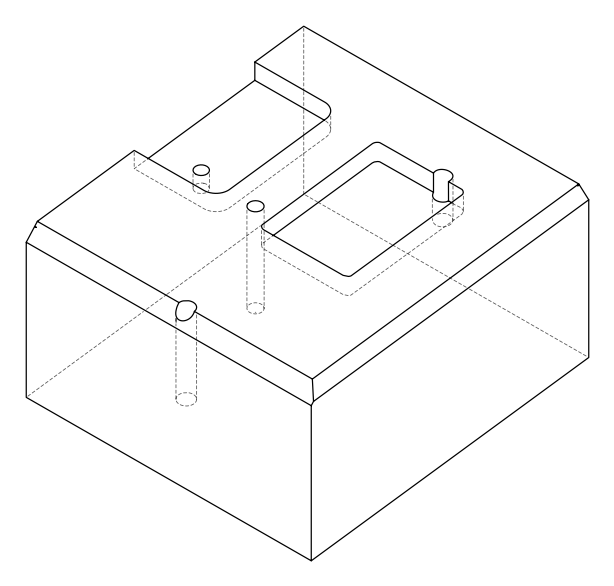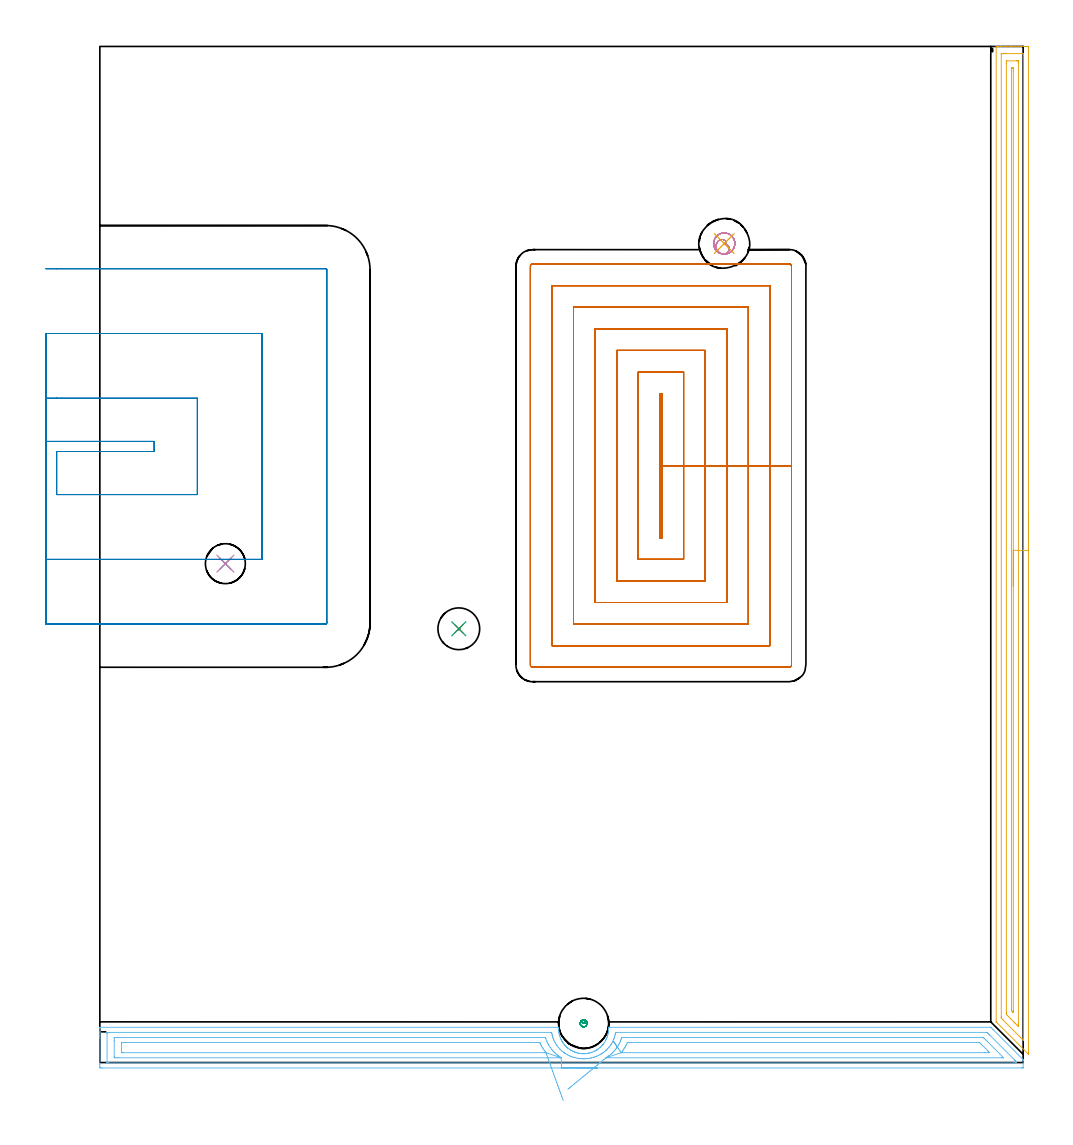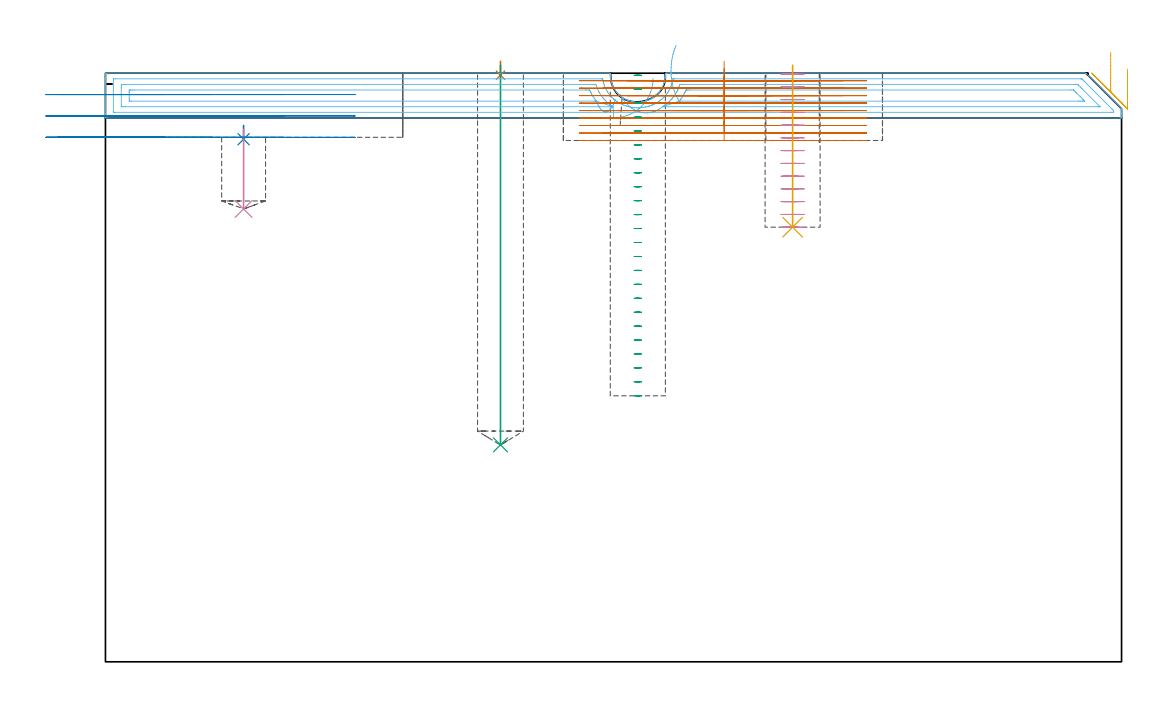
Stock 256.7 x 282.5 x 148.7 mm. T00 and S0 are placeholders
(PLAN: 11 operations, 8 tool changes, 55.7 min)
(1 SPOT_DRILL | STEP1POCKET | NXT0321_9005460120000 | 0.03 min | 1 mm3)
(2 SPOT_DRILL_1 | STEP1POCKET_3 | NXT0321_9005460120000 | 0.03 min | 1727 mm3)
(3 DRILL_BLIND_HOLE_INTO_CENTER | STEP1POCKET | UGT0301_511 | 0.39 min | 9659 mm3)
(4 DRILL_BLIND_HOLE_INTO_CENTER_1 | STEP1POCKET_3 | NXT0301_082 | 0.09 min | 1695 mm3)
(5 AREA_MILL | FG_CHAMFER_SURFACE | UGT0205_001 | 9 min | 11439 mm3)
(6 AREA_MILL_1 | FG_CHAMFER_SURFACE_1 | UGT0205_001 | 8.43 min | 16058 mm3)
(7 MILL_RECTANGULAR_POCKET | POCKET_RECTANGULAR_STRAIGHT | NXT0201_009 | Follow Part, ap 2, ae 75% | 29.76 min | 164283 mm3)
(8 MILL_SLOT | SLOT_PARTIAL_RECTANGULAR | UGT0201_106 | Follow Part, ap 6, ae 75% | 5.34 min | 146563 mm3)
(9 MILL_BLIND_HOLE_FROM_SOLID_MATERIAL | STEP1POCKET_1 | NXT0201_011 | Spiral | 0.88 min | 12118 mm3)
(10 MILL_BLIND_HOLE_FROM_SOLID_MATERIAL_1 | STEP1POCKET_2 | NXT0201_009 | Spiral | 1.64 min | 4999 mm3)
(11 BORE_BLIND_HOLE | STEP1POCKET_2 | UGT0332_073 | 0.17 min | 0 mm3)
(TOOL NXT0321_9005460120000 | NC Spot Drill, 142deg, 12mm, Carbide, Uncoated | D12 PA142 FL30 Z2)
(TOOL UGT0301_511 | Carbide Drill 11.6 mm | D11.6 PA118 FL94 Z2)
(TOOL NXT0301_082 | Carbide Drill 11.1mm [860.1-1110-033A1-MM 2214] | D11.1 PA140 FL55 Z2)
(TOOL UGT0205_001 | Chamfer Mill 20 x 3 x 45 deg. | D20 FL50 Z2)
(TOOL NXT0201_009 | ENDMILL 8mm [2P460-0800-NA 1630] | D8 FL26 Z6)
(TOOL UGT0201_106 | End Mill 24 mm | D24 FL25 Z2)
(TOOL NXT0201_011 | ENDMILL 12mm [2P460-1200-NA 1630] | D12 FL38 Z6)
(TOOL UGT0332_073 | 13.8 mm Rough Boring Bar | D13.8)
(OP 1 SPOT_DRILL)
G17 G21 G94 G90
T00 M6
G54
G17 G0 G90 X99.8 Y120.6 S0 M3
G43 Z158.7 H0
G94 G81 G98 Z148.201 F250. R151.7
G80
M5
M2
(OP 2 SPOT_DRILL_1)
G17 G21 G94 G90
T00 M6
G54
G17 G0 G90 X34.9 Y138.7 S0 M3
G43 Z158.7 H0
G94 G81 G98 Z132.022 F250. R135.5
G80
M5
M2
(OP 3 DRILL_BLIND_HOLE_INTO_CENTER)
G17 G21 G94 G90
T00 M6
G54
G17 G0 G90 X99.8 Y120.6 S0 M3
G43 Z158.7 H0
G94 G81 G98 Z54.8 F250. R150.7
G80
M5
M2
(OP 4 DRILL_BLIND_HOLE_INTO_CENTER_1)
G17 G21 G94 G90
T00 M6
G54
G17 G0 G90 X34.9 Y138.7 S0 M3
G43 Z158.7 H1
G94 G81 G98 Z114.4 F250. R134.5
G80
M5
M2
(OP 5 AREA_MILL)
G17 G21 G94 G90
T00 M6
G54
G17 G0 G90 X258.2 Y152.4 S1061 M3
G43 Z158.7 H0
Z149.7
G94 G1 Y152.362 Z148.828 F250.
Y152.248 Z147.963
Y152.059 Z147.112
Y151.797 Z146.28
Y151.463 Z145.474
Y151.06 Z144.7
Y150.592 Z143.964
Y150.06 Z143.272
Y149.471 Z142.629
Y148.828 Z142.04
Y148.136 Z141.508
Y147.4 Z141.04
Y146.626 Z140.637
Y145.82 Z140.303
Y144.988 Z140.041
Y144.137 Z139.852
Y143.272 Z139.738
Y142.4 Z139.7
Y2.857
X258.199 Y2.481 Z139.701
X258.198 Y2.446 Z139.702
X258.192 Y2.318 Z139.706
X258.129 Y2.375 Z139.769
X258.019 Y2.481 Z139.879
X249.429 Y11.071 Z148.471
X249.222 Y11.281 Z148.672
X249.204 Y11.305 Z148.689
X249.2 Y11.421 Z148.7
Y282.319
X249.203 Y282.491 Z148.688
X249.228 Y282.5 Z148.662
X249.615 Z148.284
X249.883 Z148.017
X250.599 Z147.296
X251.844 Z146.053
X253.257 Z144.638
X257.423 Z140.475
X257.687 Y282.497 Z140.211
X258.192 Y282.491 Z139.706
X258.194 Y282.385 Z139.704
X258.198 Y281.872 Z139.702
X258.2 Y281.354 Z139.7
Y142.4
X256.786 Z141.114
Y6.504
X256.784 Y6.299 Z141.116
X256.781 Y6.197 Z141.119
X256.779 Y6.185 Z141.121
X256.771 Y6.19 Z141.129
X256.738 Y6.218 Z141.162
X256.661 Y6.291 Z141.239
X256.446 Y6.504 Z141.454
X255.915 Y7.035 Z141.985
X251.083 Y11.868 Z146.817
X250.673 Y12.287 Z147.227
X250.621 Y12.341 Z147.279
X250.619 Y12.364 Z147.281
X250.616 Y12.418 Z147.284
X250.615 Y12.528 Z147.285
X250.614 Y12.748 Z147.286
X250.615 Y280.304 Z147.285
X250.616 Y280.414 Z147.284
X250.619 Y280.468 Z147.281
X250.62 Y280.487 Z147.28
X250.662 Y280.49 Z147.238
X251.075 Y280.498 Z146.825
X251.485 Y280.5 Z146.415
X251.959 Z145.941
X256.389 Y280.499 Z141.511
X256.65 Y280.494 Z141.25
X256.77 Y280.49 Z141.13
X256.779 Y280.483 Z141.121
X256.782 Y280.462 Z141.118
X256.784 Y280.411 Z141.116
X256.785 Y280.307 Z141.115
X256.786 Y280.099 Z141.114
Y142.4
X255.372 Z142.528
X255.371 Y10.974 Z142.529
X255.37 Y10.63 Z142.53
X255.366 Y10.08 Z142.534
X255.365 Y10.056 Z142.535
X255.328 Y10.08 Z142.572
X255.029 Y10.373 Z142.871
X254.425 Y10.974 Z143.475
X254.143 Y11.256 Z143.757
X253.257 Y12.142 Z144.643
X252.637 Y12.762 Z145.263
X252.371 Y13.032 Z145.529
X252.063 Y13.348 Z145.837
X252.035 Y13.392 Z145.865
X252.033 Y13.449 Z145.867
X252.03 Y13.541 Z145.87
X252.029 Y13.657 Z145.871
X252.028 Y14.002 Z145.872
X252.029 Y277.748 Z145.871
X252.031 Y278.296 Z145.869
X252.034 Y278.468 Z145.866
X252.035 Y278.483 Z145.865
X252.049 Y278.49 Z145.851
X252.102 Y278.495 Z145.798
X252.17 Y278.499 Z145.73
X254.827 Y278.5 Z143.073
X255.029 Y278.498 Z142.871
X255.231 Y278.494 Z142.669
X255.359 Y278.49 Z142.541
X255.365 Y278.41 Z142.535
X255.368 Y278.296 Z142.532
X255.371 Y277.951 Z142.529
X255.372 Y268.64 Z142.528
Y142.4
X253.957 Z143.943
Y14.551
X253.952 Y14.031 Z143.948
X253.95 Y13.946 Z143.95
X253.944 Y13.916 Z143.956
X253.901 Y13.957 Z143.999
X253.702 Y14.153 Z144.198
X253.503 Y14.355 Z144.397
X253.456 Y14.404 Z144.444
X253.45 Y14.465 Z144.45
X253.448 Y14.551 Z144.452
X253.443 Y15.07 Z144.457
Y15.257
Y276.32
X253.444 Y276.407 Z144.456
X253.447 Y276.475 Z144.453
X253.45 Y276.49 Z144.45
X253.456 Y276.493 Z144.444
X253.483 Y276.496 Z144.417
X253.7 Y276.498 Z144.2
X253.918 Y276.496 Z143.982
X253.944 Y276.493 Z143.956
X253.95 Y276.49 Z143.95
X253.953 Y276.475 Z143.947
X253.956 Y276.407 Z143.944
X253.957 Y276.321 Z143.943
Y275.801
Y142.4
Y141.528 Z143.981
Y140.664 Z144.095
Y139.812 Z144.283
Y138.98 Z144.546
Y138.174 Z144.88
Y137.4 Z145.282
Y136.664 Z145.751
Y135.972 Z146.282
Y135.329 Z146.872
Y134.74 Z147.515
Y134.209 Z148.207
Y133.74 Z148.943
Y133.337 Z149.716
Y133.003 Z150.522
Y132.741 Z151.354
Y132.552 Z152.206
Y132.438 Z153.071
Y132.4 Z153.943
G0 Z158.7
M5
M2
(OP 6 AREA_MILL_1)
G17 G21 G94 G90
T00 M6
G54
G17 G0 G90 X138.35 Y-1.5 S1061 M3
G43 Z158.7 H0
Z147.4
G94 G1 X138.312 Z146.528 F250.
X138.198 Z145.664
X138.009 Z144.812
X137.747 Z143.98
X137.413 Z143.174
X137.01 Z142.4
X136.542 Z141.664
X136.01 Z140.972
X135.421 Z140.329
X134.778 Z139.74
X134.086 Z139.209
X133.35 Z138.74
X132.576 Z138.337
X131.77 Z138.003
X130.938 Z137.741
X130.086 Z137.552
X129.222 Z137.438
X128.35 Z137.4
X0.617
X0.225 Y-1.496 Z137.402
X0.01 Y-1.492 Z137.405
X0.006 Y-1.112 Z137.786
X0. Y-0.506 Z138.391
Y6.781 Z145.675
Y7.324 Z146.221
Y7.658 Z146.554
Y8.201 Z147.097
Y8.535 Z147.429
Y9.505 Z148.404
X0.003 Y9.655 Z148.547
X0.01 Y9.798 Z148.689
X0.17 Y9.8 Z148.7
X127.457
X127.551 Y9.795 Z148.691
X127.558 Y9.676 Z148.573
Y9.668 Z148.564
X127.56 Y9.412 Z148.308
X127.562 Y9.228 Z148.125
X127.576 Y8.973 Z147.87
X127.587 Y8.782 Z147.679
X127.641 Y8.333 Z147.229
X127.657 Y8.249 Z147.144
X127.726 Y7.887 Z146.783
X127.786 Y7.658 Z146.554
X127.843 Y7.437 Z146.335
X127.99 Y6.991 Z145.891
X128.159 Y6.575 Z145.474
X128.268 Y6.342 Z145.24
X128.35 Y6.166 Z145.064
X128.388 Y6.098 Z144.996
X128.508 Y5.904 Z144.8
X128.666 Y5.644 Z144.544
X128.789 Y5.465 Z144.361
X128.966 Y5.203 Z144.102
X129.101 Y5.031 Z143.927
X129.243 Y4.861 Z143.758
X129.361 Y4.735 Z143.63
X129.504 Y4.581 Z143.477
X129.541 Y4.544 Z143.44
X129.643 Y4.442 Z143.338
X129.739 Y4.345 Z143.245
X129.775 Y4.309 Z143.208
X129.839 Y4.252 Z143.151
X129.952 Y4.151 Z143.047
X130.111 Y4.016 Z142.916
X130.135 Y3.996 Z142.896
X130.548 Y3.696 Z142.595
X130.746 Y3.565 Z142.464
X130.974 Y3.415 Z142.314
X131.028 Y3.383 Z142.282
X131.47 Y3.157 Z142.055
X131.92 Y2.956 Z141.854
X132.009 Y2.924 Z141.823
X132.365 Y2.798 Z141.694
X132.813 Y2.666 Z141.563
X133.168 Y2.585 Z141.484
X133.431 Y2.538 Z141.436
X133.526 Y2.521 Z141.419
X133.705 Y2.504 Z141.396
X133.709 Y2.503
X134.099 Y2.469 Z141.365
X134.151 Y2.465 Z141.36
X134.323 Y2.456 Z141.352
X134.439 Y2.457 Z141.349
X134.612 Y2.453 Z141.352
X134.708 Y2.456 Z141.353
X134.804 Y2.464 Z141.357
X134.922 Y2.47 Z141.368
X135.037 Y2.477 Z141.376
X135.491 Y2.524 Z141.421
X135.496 Y2.525 Z141.422
X135.858 Y2.595 Z141.494
X135.938 Y2.61 Z141.51
X135.992 Y2.623 Z141.523
X136.383 Y2.72 Z141.617
X136.585 Y2.784 Z141.682
X136.832 Y2.864 Z141.761
X137.276 Y3.038 Z141.934
X137.654 Y3.216 Z142.116
X137.729 Y3.256 Z142.156
X138.026 Y3.415 Z142.313
X138.169 Y3.502 Z142.399
X138.26 Y3.565 Z142.463
X138.459 Y3.704 Z142.604
X138.621 Y3.82 Z142.717
X139.061 Y4.16 Z143.059
X139.224 Y4.309 Z143.208
X139.6 Y4.693 Z143.593
X139.891 Y5.027 Z143.923
X139.954 Y5.098 Z143.996
X139.962 Y5.108 Z144.007
X140.035 Y5.203 Z144.102
X140.334 Y5.645 Z144.543
X140.603 Y6.097 Z144.996
X140.652 Y6.192 Z145.091
X140.728 Y6.342 Z145.238
X140.846 Y6.572 Z145.471
X141.01 Y6.992 Z145.891
X141.096 Y7.254 Z146.153
X141.157 Y7.437 Z146.335
X141.214 Y7.658 Z146.555
X141.274 Y7.886 Z146.785
X141.359 Y8.332 Z147.231
X141.383 Y8.535 Z147.432
X141.413 Y8.781 Z147.678
X141.424 Y8.973 Z147.87
X141.438 Y9.228 Z148.125
X141.439 Y9.412 Z148.308
X141.441 Y9.532 Z148.429
X141.444 Y9.677 Z148.574
X141.449 Y9.795 Z148.691
X141.749 Y9.8 Z148.7
X247.598
X247.694 Y9.796 Z148.689
X247.768 Y9.734 Z148.63
X248.342 Y9.158 Z148.057
X256.567 Y0.935 Z139.832
X256.679 Y0.819 Z139.717
X256.699 Y0.791 Z139.688
X256.7 Y0.642 Z139.541
Y0.58 Z139.479
Y-0.235 Z138.66
X256.699 Y-1.444 Z137.453
X256.697 Y-1.491 Z137.405
X256.53 Y-1.496 Z137.404
X256.332 Y-1.5 Z137.4
X128.35
Y-0.086 Z138.814
X2.403 Y-0.085 Z138.815
X2.25 Y-0.084 Z138.816
X2.05 Y-0.079 Z138.821
X2.009 Y-0.077 Z138.823
X2.005 Y-0.049 Z138.851
X2.003 Y-0.018 Z138.882
X2. Y0.161 Z139.061
Y8.053 Z146.953
X2.002 Y8.185 Z147.085
X2.005 Y8.291 Z147.191
X2.01 Y8.36 Z147.26
X2.017 Y8.379 Z147.279
X2.555 Y8.385 Z147.285
X125.3
X125.485 Y8.384 Z147.284
X125.577 Y8.381 Z147.281
X125.615 Y8.379 Z147.279
X125.67 Y8.085 Z146.985
X125.758 Y7.658 Z146.558
X125.782 Y7.548 Z146.448
X125.908 Y7.109 Z146.009
X126.016 Y6.781 Z145.681
X126.218 Y6.243 Z145.143
X126.376 Y5.904 Z144.804
X126.564 Y5.533 Z144.433
X126.877 Y5.027 Z143.927
X127.112 Y4.683 Z143.583
X127.457 Y4.218 Z143.118
X127.487 Y4.18 Z143.08
X127.497 Y4.17 Z143.07
X127.514 Y4.15 Z143.05
X127.921 Y3.725 Z142.625
X128.371 Y3.283 Z142.183
X128.383 Y3.273 Z142.173
X128.631 Y3.075 Z141.975
X128.866 Y2.9 Z141.8
X129.243 Y2.626 Z141.526
X129.331 Y2.568 Z141.468
X129.6 Y2.396 Z141.296
X130.137 Y2.101 Z141.001
X130.721 Y1.822 Z140.722
X131.03 Y1.692 Z140.592
X131.081 Y1.671 Z140.571
X131.123 Y1.656 Z140.556
X131.519 Y1.519 Z140.419
X131.923 Y1.399 Z140.299
X132.093 Y1.352 Z140.252
X132.816 Y1.196 Z140.096
X133.213 Y1.13 Z140.03
X133.709 Y1.083 Z139.983
X134.187 Y1.05 Z139.95
X134.603 Y1.045 Z139.945
X135.066 Y1.065 Z139.965
X135.496 Y1.101 Z140.001
X135.88 Y1.142 Z140.042
X136.389 Y1.238 Z140.138
X136.624 Y1.289 Z140.189
X137.282 Y1.458 Z140.358
X137.331 Y1.472 Z140.372
X137.48 Y1.519 Z140.419
X137.989 Y1.702 Z140.602
X138.067 Y1.732 Z140.632
X138.176 Y1.778 Z140.678
X138.607 Y1.973 Z140.873
X139.069 Y2.206 Z141.106
X139.194 Y2.274 Z141.174
X139.405 Y2.396 Z141.296
X139.736 Y2.618 Z141.518
X139.962 Y2.775 Z141.675
X140.249 Y2.992 Z141.892
X140.607 Y3.273 Z142.173
X140.738 Y3.388 Z142.288
X140.855 Y3.497 Z142.397
X141.178 Y3.833 Z142.733
X141.469 Y4.15 Z143.05
X141.598 Y4.298 Z143.198
X141.749 Y4.481 Z143.381
X141.975 Y4.805 Z143.705
X142.123 Y5.027 Z143.927
X142.316 Y5.347 Z144.247
X142.642 Y5.925 Z144.825
X142.895 Y6.532 Z145.432
X142.984 Y6.781 Z145.681
X143.117 Y7.191 Z146.091
X143.238 Y7.658 Z146.558
X143.291 Y7.898 Z146.798
X143.382 Y8.38 Z147.28
X143.397 Y8.381 Z147.281
X143.443 Y8.384 Z147.284
X143.535 Y8.385 Z147.285
X143.687 Y8.386 Z147.286
X246.41 Y8.385 Z147.285
X246.595 Y8.383 Z147.283
X246.64 Y8.381 Z147.281
X246.659 Y8.379 Z147.279
X246.723 Y8.319 Z147.219
X246.898 Y8.149 Z147.049
X247.151 Y7.899 Z146.799
X247.393 Y7.658 Z146.558
X254.297 Y0.753 Z139.653
X254.406 Y0.642 Z139.542
X254.511 Y0.533 Z139.433
X254.69 Y0.343 Z139.243
X254.697 Y0.25 Z139.15
X254.698 Y0.115 Z139.015
X254.695 Y0.009 Z138.909
X254.69 Y-0.06 Z138.84
X254.683 Y-0.079 Z138.821
X254.145 Y-0.086 Z138.814
X128.35
X128.232 Y1.335 Z140.235
X127.845 Y1.33 Z140.23
X127.651 Y1.329 Z140.229
X5.083
X4.381 Y1.331 Z140.231
X4.189 Y1.335 Z140.235
X4.01 Y1.34 Z140.24
X4.005 Y1.519 Z140.419
X4.001 Y1.704 Z140.604
X4. Y6.089 Z144.989
X4.005 Y6.781 Z145.681
X4.007 Y6.96 Z145.86
X4.189 Y6.964 Z145.864
X4.89 Y6.97 Z145.87
X5.083 Y6.971 Z145.871
X122.991
X123.694 Y6.967 Z145.867
X123.884 Y6.964 Z145.864
X123.986 Y6.68 Z145.58
X124.281 Y5.904 Z144.804
X124.602 Y5.199 Z144.099
X124.695 Y5.027 Z143.927
X124.777 Y4.882 Z143.782
X125.255 Y4.15 Z143.05
X125.67 Y3.593 Z142.493
X125.946 Y3.273 Z142.173
X126.243 Y2.955 Z141.855
X126.564 Y2.64 Z141.54
X126.825 Y2.396 Z141.296
X127.168 Y2.11 Z141.01
X127.457 Y1.897 Z140.797
X127.988 Y1.519 Z140.419
X128.103 Y1.44 Z140.34
X128.185 Y1.384 Z140.284
X128.232 Y1.349 Z140.249
X128.247 Y1.337 Z140.237
X128.232 Y1.335 Z140.235
X124.021 Y2.749 Z141.649
X123.983 Y2.747 Z141.647
X123.884 Y2.745 Z141.645
X123.53 Y2.743 Z141.643
X6.515
X6.139 Y2.747 Z141.647
X6.071 Y2.749 Z141.649
X6.01 Y2.754 Z141.654
X6. Y3.273 Z142.173
Y5.003 Z143.903
Y5.027 Z143.927
X6.01 Y5.453 Z144.353
X6.015 Y5.55 Z144.45
X6.149 Y5.553 Z144.453
X6.331 Y5.556 Z144.456
X6.869 Y5.557 Z144.457
X7.222
X121.204
X121.558 Y5.556 Z144.456
X122.097 Y5.552 Z144.452
X122.276 Y5.55 Z144.45
X122.329 Y5.538 Z144.438
X122.364 Y5.468 Z144.368
X122.423 Y5.348 Z144.248
X122.578 Y5.027 Z143.927
X122.714 Y4.749 Z143.649
X122.829 Y4.525 Z143.425
X122.991 Y4.24 Z143.14
X123.048 Y4.15 Z143.05
X123.144 Y3.999 Z142.899
X123.503 Y3.468 Z142.368
X123.643 Y3.273 Z142.173
X123.884 Y2.945 Z141.845
X124.013 Y2.771 Z141.671
X124.021 Y2.749 Z141.649
X124.246 Y2.127 Z141.08
X124.488 Y1.462 Z140.57
X124.743 Y0.757 Z140.124
X125.01 Y0.018 Z139.745
X125.288 Y-0.749 Z139.437
X125.574 Y-1.539 Z139.2
X125.866 Y-2.345 Z139.038
X126.162 Y-3.161 Z138.95
X126.459 Y-3.981 Z138.939
X126.755 Y-4.799 Z139.004
X127.048 Y-5.609 Z139.144
X127.336 Y-6.404 Z139.359
X127.616 Y-7.178 Z139.647
X127.887 Y-7.926 Z140.006
X128.146 Y-8.641 Z140.432
X128.392 Y-9.319 Z140.923
X128.622 Y-9.954 Z141.475
X128.834 Y-10.542 Z142.084
G0 X130.103 Y-7.439 Z143.311
G1 X130.488 Y-7.121 Z142.596
X130.921 Y-6.765 Z141.927
X131.396 Y-6.374 Z141.309
X131.912 Y-5.949 Z140.748
X132.463 Y-5.495 Z140.247
X133.046 Y-5.015 Z139.81
X133.656 Y-4.513 Z139.44
X134.289 Y-3.992 Z139.141
X134.939 Y-3.456 Z138.915
X135.602 Y-2.91 Z138.762
X136.273 Y-2.357 Z138.686
X136.946 Y-1.803 Z138.685
X137.617 Y-1.25 Z138.76
X138.28 Y-0.704 Z138.911
X138.931 Y-0.168 Z139.136
X139.564 Y0.353 Z139.433
X140.174 Y0.856 Z139.801
X140.758 Y1.337 Z140.237
X140.786 Y1.36 Z140.26
X140.808 Y1.377 Z140.277
X141.014 Y1.519 Z140.419
X141.439 Y1.823 Z140.723
X141.749 Y2.052 Z140.952
X141.942 Y2.206 Z141.106
X142.176 Y2.396 Z141.296
X142.417 Y2.617 Z141.517
X142.642 Y2.836 Z141.736
X142.857 Y3.062 Z141.962
X143.05 Y3.273 Z142.173
X143.274 Y3.529 Z142.429
X143.535 Y3.844 Z142.744
X143.664 Y4.024 Z142.924
X143.749 Y4.15 Z143.05
X144.014 Y4.557 Z143.457
X144.287 Y5.027 Z143.927
X144.428 Y5.276 Z144.176
X144.63 Y5.706 Z144.606
X144.715 Y5.904 Z144.804
X144.886 Y6.331 Z145.231
X145.043 Y6.781 Z145.681
X145.084 Y6.898 Z145.798
X145.102 Y6.945 Z145.845
X145.111 Y6.963 Z145.863
X145.134 Y6.965 Z145.865
X145.322 Y6.968 Z145.868
X146.021 Y6.971 Z145.871
X146.215
X245.171
X245.365 Y6.97 Z145.87
X245.558 Y6.966 Z145.866
X245.61 Y6.965 Z145.865
X245.644 Y6.945 Z145.845
X245.703 Y6.891 Z145.791
X245.817 Y6.781 Z145.681
X246.258 Y6.343 Z145.243
X246.697 Y5.904 Z144.804
X251.197 Y1.402 Z140.302
X251.237 Y1.36 Z140.26
X251.256 Y1.336 Z140.236
X251.255 Y1.335 Z140.235
X251.241 Y1.333 Z140.233
X251.113 Y1.33 Z140.23
X250.918 Y1.329 Z140.229
X250.724 Y1.328 Z140.228
X140.905 Y1.329 Z140.229
X140.855 Y1.33 Z140.23
X140.758 Y1.337 Z140.237
X144.962 Y2.749 Z141.649
X144.999 Y2.797 Z141.697
X145.322 Y3.202 Z142.102
X145.352 Y3.243 Z142.143
X145.372 Y3.273 Z142.173
X145.704 Y3.774 Z142.674
X145.941 Y4.15 Z143.05
X146.043 Y4.319 Z143.219
X146.215 Y4.619 Z143.519
X146.354 Y4.89 Z143.79
X146.421 Y5.027 Z143.927
X146.639 Y5.487 Z144.387
X146.664 Y5.532 Z144.432
X146.676 Y5.55 Z144.45
X146.704 Y5.552 Z144.452
X146.838 Y5.555 Z144.455
X147.108 Y5.557 Z144.457
X147.461
X243.932
X244.471 Y5.554 Z144.454
X244.548 Y5.552 Z144.452
X244.59 Y5.549 Z144.449
X244.631 Y5.511 Z144.411
X244.798 Y5.349 Z144.249
X245.124 Y5.027 Z143.927
X245.365 Y4.787 Z143.687
X246.258 Y3.893 Z142.793
X246.876 Y3.273 Z142.173
X247.151 Y2.992 Z141.892
X247.375 Y2.75 Z141.65
X247.151 Y2.747 Z141.647
X246.797 Y2.744 Z141.644
X246.258 Y2.743 Z141.643
X245.905
X145.322
X144.966 Y2.745 Z141.645
X144.964 Y2.747 Z141.647
X144.962 Y2.749 Z141.649
X144.593 Y3.282 Z142.232
X144.254 Y3.772 Z142.869
X143.947 Y4.215 Z143.556
X143.676 Y4.606 Z144.287
X143.442 Y4.944 Z145.056
X143.248 Y5.225 Z145.859
X143.094 Y5.447 Z146.688
X142.981 Y5.609 Z147.538
X142.912 Y5.71 Z148.402
X142.885 Y5.749 Z149.273
X142.902 Y5.725 Z150.145
X142.961 Y5.638 Z151.011
X143.064 Y5.49 Z151.864
X143.209 Y5.281 Z152.699
X143.394 Y5.013 Z153.508
X143.619 Y4.689 Z154.286
X143.882 Y4.309 Z155.027
X144.18 Y3.879 Z155.724
G0 Z158.7
M5
M2
(OP 7 MILL_RECTANGULAR_POCKET)
G17 G21 G94 G90
T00 M6
G54
G17 G0 G90 X156.3 Y147.704 S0 M3
G43 Z158.7 H1
Z151.7
G94 G1 Y165.95 Z146.811 F250.
Y186. F500.
X155.7
Y145.9
X156.3
Y165.95
X162.3
Y192.
X149.7
Y139.9
X162.3
Y165.95
X168.3
Y198.
X143.7
Y133.9
X168.3
Y165.95
X174.3
Y204.
X137.7
Y127.9
X174.3
Y165.95
X180.3
Y210.
X131.7
Y121.9
X180.3
Y165.95
X186.3
Y216.
X125.7
Y115.9
X186.3
Y165.95
X192.3
Y221.4
G3 X191.7 Y222. R0.6
G1 X120.3
G3 X119.7 Y221.4 R0.6
G1 Y110.5
G3 X120.3 Y109.9 R0.6
G1 X191.7
G3 X192.3 Y110.5 R0.6
G1 Y165.95
Y166.95
G0 X156.3 Y147.704 Z149.811
G1 Y165.95 Z144.922 F250.
Y186. F500.
X155.7
Y145.9
X156.3
Y165.95
X162.3
Y192.
X149.7
Y139.9
X162.3
Y165.95
X168.3
Y198.
X143.7
Y133.9
X168.3
Y165.95
X174.3
Y204.
X137.7
Y127.9
X174.3
Y165.95
X180.3
Y210.
X131.7
Y121.9
X180.3
Y165.95
X186.3
Y216.
X125.7
Y115.9
X186.3
Y165.95
X192.3
Y221.4
G3 X191.7 Y222. R0.6
G1 X120.3
G3 X119.7 Y221.4 R0.6
G1 Y110.5
G3 X120.3 Y109.9 R0.6
G1 X191.7
G3 X192.3 Y110.5 R0.6
G1 Y165.95
Y166.95
G0 X156.3 Y147.704 Z147.922
G1 Y165.95 Z143.033 F250.
Y186. F500.
X155.7
Y145.9
X156.3
Y165.95
X162.3
Y192.
X149.7
Y139.9
X162.3
Y165.95
X168.3
Y198.
X143.7
Y133.9
X168.3
Y165.95
X174.3
Y204.
X137.7
Y127.9
X174.3
Y165.95
X180.3
Y210.
X131.7
Y121.9
X180.3
Y165.95
X186.3
Y216.
X125.7
Y115.9
X186.3
Y165.95
X192.3
Y221.4
G3 X191.7 Y222. R0.6
G1 X120.3
G3 X119.7 Y221.4 R0.6
G1 Y110.5
G3 X120.3 Y109.9 R0.6
G1 X191.7
G3 X192.3 Y110.5 R0.6
G1 Y165.95
Y166.95
G0 X156.3 Y147.704 Z146.033
G1 Y165.95 Z141.144 F250.
Y186. F500.
X155.7
Y145.9
X156.3
Y165.95
X162.3
Y192.
X149.7
Y139.9
X162.3
Y165.95
X168.3
Y198.
X143.7
Y133.9
X168.3
Y165.95
X174.3
Y204.
X137.7
Y127.9
X174.3
Y165.95
X180.3
Y210.
X131.7
Y121.9
X180.3
Y165.95
X186.3
Y216.
X125.7
Y115.9
X186.3
Y165.95
X192.3
Y221.4
G3 X191.7 Y222. R0.6
G1 X120.3
G3 X119.7 Y221.4 R0.6
G1 Y110.5
G3 X120.3 Y109.9 R0.6
G1 X191.7
G3 X192.3 Y110.5 R0.6
G1 Y165.95
Y166.95
G0 X156.3 Y147.704 Z144.144
G1 Y165.95 Z139.256 F250.
Y186. F500.
X155.7
Y145.9
X156.3
Y165.95
X162.3
Y192.
X149.7
Y139.9
X162.3
Y165.95
X168.3
Y198.
X143.7
Y133.9
X168.3
Y165.95
X174.3
Y204.
X137.7
Y127.9
X174.3
Y165.95
X180.3
Y210.
X131.7
Y121.9
X180.3
Y165.95
X186.3
Y216.
X125.7
Y115.9
X186.3
Y165.95
X192.3
Y221.4
G3 X191.7 Y222. R0.6
G1 X120.3
G3 X119.7 Y221.4 R0.6
G1 Y110.5
G3 X120.3 Y109.9 R0.6
G1 X191.7
G3 X192.3 Y110.5 R0.6
G1 Y165.95
Y166.95
G0 X156.3 Y147.704 Z142.256
G1 Y165.95 Z137.367 F250.
Y186. F500.
X155.7
Y145.9
X156.3
Y165.95
X162.3
Y192.
X149.7
Y139.9
X162.3
Y165.95
X168.3
Y198.
X143.7
Y133.9
X168.3
Y165.95
X174.3
Y204.
X137.7
Y127.9
X174.3
Y165.95
X180.3
Y210.
X131.7
Y121.9
X180.3
Y165.95
X186.3
Y216.
X125.7
Y115.9
X186.3
Y165.95
X192.3
Y221.4
G3 X191.7 Y222. R0.6
G1 X120.3
G3 X119.7 Y221.4 R0.6
G1 Y110.5
G3 X120.3 Y109.9 R0.6
G1 X191.7
G3 X192.3 Y110.5 R0.6
G1 Y165.95
Y166.95
G0 X156.3 Y147.704 Z140.367
G1 Y165.95 Z135.478 F250.
Y186. F500.
X155.7
Y145.9
X156.3
Y165.95
X162.3
Y192.
X149.7
Y139.9
X162.3
Y165.95
X168.3
Y198.
X143.7
Y133.9
X168.3
Y165.95
X174.3
Y204.
X137.7
Y127.9
X174.3
Y165.95
X180.3
Y210.
X131.7
Y121.9
X180.3
Y165.95
X186.3
Y216.
X125.7
Y115.9
X186.3
Y165.95
X192.3
Y221.4
G3 X191.7 Y222. R0.6
G1 X120.3
G3 X119.7 Y221.4 R0.6
G1 Y110.5
G3 X120.3 Y109.9 R0.6
G1 X191.7
G3 X192.3 Y110.5 R0.6
G1 Y165.95
Y166.95
G0 X156.3 Y147.704 Z138.478
G1 Y165.95 Z133.589 F250.
Y186. F500.
X155.7
Y145.9
X156.3
Y165.95
X162.3
Y192.
X149.7
Y139.9
X162.3
Y165.95
X168.3
Y198.
X143.7
Y133.9
X168.3
Y165.95
X174.3
Y204.
X137.7
Y127.9
X174.3
Y165.95
X180.3
Y210.
X131.7
Y121.9
X180.3
Y165.95
X186.3
Y216.
X125.7
Y115.9
X186.3
Y165.95
X192.3
Y221.4
G3 X191.7 Y222. R0.6
G1 X120.3
G3 X119.7 Y221.4 R0.6
G1 Y110.5
G3 X120.3 Y109.9 R0.6
G1 X191.7
G3 X192.3 Y110.5 R0.6
G1 Y165.95
Y166.95
G0 X156.3 Y147.704 Z136.589
G1 Y165.95 Z131.7 F250.
Y186. F500.
X155.7
Y145.9
X156.3
Y165.95
X162.3
Y192.
X149.7
Y139.9
X162.3
Y165.95
X168.3
Y198.
X143.7
Y133.9
X168.3
Y165.95
X174.3
Y204.
X137.7
Y127.9
X174.3
Y165.95
X180.3
Y210.
X131.7
Y121.9
X180.3
Y165.95
X186.3
Y216.
X125.7
Y115.9
X186.3
Y165.95
X192.3
Y221.4
G3 X191.7 Y222. R0.6
G1 X120.3
G3 X119.7 Y221.4 R0.6
G1 Y110.5
G3 X120.3 Y109.9 R0.6
G1 X191.7
G3 X192.3 Y110.5 R0.6
G1 Y165.95
Y166.95
G0 Z158.7
M5
M2
(OP 8 MILL_SLOT)
G17 G21 G94 G90
T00 M6
G54
G17 G0 G90 X-15. Y172.7 S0 M3
G43 Z158.7 H0
Z143.3
G94 G1 X-12. F250.
X15.1 F500.
Y169.9
X-12.
Y157.9
X27.1
Y184.7
X-12.
X-15. F250.
Y139.9
X-12.
X45.1 F500.
Y202.7
X-12.
X-15. F250.
Y121.9
X-12.
X62.8 F500.
G3 X63.1 Y122.2 R0.3
G1 Y220.4
G3 X62.8 Y220.7 R0.3
G1 X-12.
X-15. F250.
G0 Y172.7 Z137.9
G1 X-12.
X15.1 F500.
Y169.9
X-12.
Y157.9
X27.1
Y184.7
X-12.
X-15. F250.
Y139.9
X-12.
X45.1 F500.
Y202.7
X-12.
X-15. F250.
Y121.9
X-12.
X62.8 F500.
G3 X63.1 Y122.2 R0.3
G1 Y220.4
G3 X62.8 Y220.7 R0.3
G1 X-12.
X-15. F250.
G0 Y172.7 Z132.5
G1 X-12.
X15.1 F500.
Y169.9
X-12.
Y157.9
X27.1
Y184.7
X-12.
X-15. F250.
Y139.9
X-12.
X45.1 F500.
Y202.7
X-12.
X-15. F250.
Y121.9
X-12.
X62.8 F500.
G3 X63.1 Y122.2 R0.3
G1 Y220.4
G3 X62.8 Y220.7 R0.3
G1 X-12.
X-15. F250.
G0 Z158.7
M5
M2
(OP 9 MILL_BLIND_HOLE_FROM_SOLID_MATERIAL)
G17 G21 G94 G90
T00 M6
G54
G17 G0 G90 X134.5 Y10.9 S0 M3
G43 Z158.7 H1
Z148.179
G94 G3 X134.975 Y11.375 R0.475 F250.
X134.5 Y11.85 R0.475
X133.55 Y10.9 R0.95
X134.5 Y11.85 R-0.95
X134.025 Y11.375 R0.475
X134.5 Y10.9 R0.475
G0 Z144.658
G3 X134.975 Y11.375 R0.475
X134.5 Y11.85 R0.475
X133.55 Y10.9 R0.95
X134.5 Y11.85 R-0.95
X134.025 Y11.375 R0.475
X134.5 Y10.9 R0.475
G0 Z141.138
G3 X134.975 Y11.375 R0.475
X134.5 Y11.85 R0.475
X133.55 Y10.9 R0.95
X134.5 Y11.85 R-0.95
X134.025 Y11.375 R0.475
X134.5 Y10.9 R0.475
G0 Z137.617
G3 X134.975 Y11.375 R0.475
X134.5 Y11.85 R0.475
X133.55 Y10.9 R0.95
X134.5 Y11.85 R-0.95
X134.025 Y11.375 R0.475
X134.5 Y10.9 R0.475
G0 Z134.096
G3 X134.975 Y11.375 R0.475
X134.5 Y11.85 R0.475
X133.55 Y10.9 R0.95
X134.5 Y11.85 R-0.95
X134.025 Y11.375 R0.475
X134.5 Y10.9 R0.475
G0 Z130.575
G3 X134.975 Y11.375 R0.475
X134.5 Y11.85 R0.475
X133.55 Y10.9 R0.95
X134.5 Y11.85 R-0.95
X134.025 Y11.375 R0.475
X134.5 Y10.9 R0.475
G0 Z127.054
G3 X134.975 Y11.375 R0.475
X134.5 Y11.85 R0.475
X133.55 Y10.9 R0.95
X134.5 Y11.85 R-0.95
X134.025 Y11.375 R0.475
X134.5 Y10.9 R0.475
G0 Z123.533
G3 X134.975 Y11.375 R0.475
X134.5 Y11.85 R0.475
X133.55 Y10.9 R0.95
X134.5 Y11.85 R-0.95
X134.025 Y11.375 R0.475
X134.5 Y10.9 R0.475
G0 Z120.013
G3 X134.975 Y11.375 R0.475
X134.5 Y11.85 R0.475
X133.55 Y10.9 R0.95
X134.5 Y11.85 R-0.95
X134.025 Y11.375 R0.475
X134.5 Y10.9 R0.475
G0 Z116.492
G3 X134.975 Y11.375 R0.475
X134.5 Y11.85 R0.475
X133.55 Y10.9 R0.95
X134.5 Y11.85 R-0.95
X134.025 Y11.375 R0.475
X134.5 Y10.9 R0.475
G0 Z112.971
G3 X134.975 Y11.375 R0.475
X134.5 Y11.85 R0.475
X133.55 Y10.9 R0.95
X134.5 Y11.85 R-0.95
X134.025 Y11.375 R0.475
X134.5 Y10.9 R0.475
G0 Z109.45
G3 X134.975 Y11.375 R0.475
X134.5 Y11.85 R0.475
X133.55 Y10.9 R0.95
X134.5 Y11.85 R-0.95
X134.025 Y11.375 R0.475
X134.5 Y10.9 R0.475
G0 Z105.929
G3 X134.975 Y11.375 R0.475
X134.5 Y11.85 R0.475
X133.55 Y10.9 R0.95
X134.5 Y11.85 R-0.95
X134.025 Y11.375 R0.475
X134.5 Y10.9 R0.475
G0 Z102.408
G3 X134.975 Y11.375 R0.475
X134.5 Y11.85 R0.475
X133.55 Y10.9 R0.95
X134.5 Y11.85 R-0.95
X134.025 Y11.375 R0.475
X134.5 Y10.9 R0.475
G0 Z98.888
G3 X134.975 Y11.375 R0.475
X134.5 Y11.85 R0.475
X133.55 Y10.9 R0.95
X134.5 Y11.85 R-0.95
X134.025 Y11.375 R0.475
X134.5 Y10.9 R0.475
G0 Z95.367
G3 X134.975 Y11.375 R0.475
X134.5 Y11.85 R0.475
X133.55 Y10.9 R0.95
X134.5 Y11.85 R-0.95
X134.025 Y11.375 R0.475
X134.5 Y10.9 R0.475
G0 Z91.846
G3 X134.975 Y11.375 R0.475
X134.5 Y11.85 R0.475
X133.55 Y10.9 R0.95
X134.5 Y11.85 R-0.95
X134.025 Y11.375 R0.475
X134.5 Y10.9 R0.475
G0 Z88.325
G3 X134.975 Y11.375 R0.475
X134.5 Y11.85 R0.475
X133.55 Y10.9 R0.95
X134.5 Y11.85 R-0.95
X134.025 Y11.375 R0.475
X134.5 Y10.9 R0.475
G0 Z84.804
G3 X134.975 Y11.375 R0.475
X134.5 Y11.85 R0.475
X133.55 Y10.9 R0.95
X134.5 Y11.85 R-0.95
X134.025 Y11.375 R0.475
X134.5 Y10.9 R0.475
G0 Z81.283
G3 X134.975 Y11.375 R0.475
X134.5 Y11.85 R0.475
X133.55 Y10.9 R0.95
X134.5 Y11.85 R-0.95
X134.025 Y11.375 R0.475
X134.5 Y10.9 R0.475
G0 Z77.763
G3 X134.975 Y11.375 R0.475
X134.5 Y11.85 R0.475
X133.55 Y10.9 R0.95
X134.5 Y11.85 R-0.95
X134.025 Y11.375 R0.475
X134.5 Y10.9 R0.475
G0 Z74.242
G3 X134.975 Y11.375 R0.475
X134.5 Y11.85 R0.475
X133.55 Y10.9 R0.95
X134.5 Y11.85 R-0.95
X134.025 Y11.375 R0.475
X134.5 Y10.9 R0.475
G0 Z70.721
G3 X134.975 Y11.375 R0.475
X134.5 Y11.85 R0.475
X133.55 Y10.9 R0.95
X134.5 Y11.85 R-0.95
X134.025 Y11.375 R0.475
X134.5 Y10.9 R0.475
G0 Z67.2
G3 X134.975 Y11.375 R0.475
X134.5 Y11.85 R0.475
X133.55 Y10.9 R0.95
X134.5 Y11.85 R-0.95
X134.025 Y11.375 R0.475
X134.5 Y10.9 R0.475
G0 Z158.7
M5
M2
(OP 10 MILL_BLIND_HOLE_FROM_SOLID_MATERIAL_1)
G17 G21 G94 G90
T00 M6
G54
G17 G0 G90 X173.6 Y227.7 S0 M3
G43 Z158.7 H1
Z148.477
G94 G3 X173.929 Y228.453 R0.449 F250.
X172.599 Y228.783 R1.248
X171.333 Y226.581 R1.947
X173.369 Y224.759 R2.252
X176.541 Y227.469 R2.95
X173.369 Y224.759 R-2.95
X174.955 Y226.114 R1.475
X173.6 Y227.7 R1.475
G0 Z145.254
G3 X173.929 Y228.453 R0.449
X172.599 Y228.783 R1.248
X171.333 Y226.581 R1.947
X173.369 Y224.759 R2.252
X176.541 Y227.469 R2.95
X173.369 Y224.759 R-2.95
X174.955 Y226.114 R1.475
X173.6 Y227.7 R1.475
G0 Z142.031
G3 X173.929 Y228.453 R0.449
X172.599 Y228.783 R1.248
X171.333 Y226.581 R1.947
X173.369 Y224.759 R2.252
X176.541 Y227.469 R2.95
X173.369 Y224.759 R-2.95
X174.955 Y226.114 R1.475
X173.6 Y227.7 R1.475
G0 Z138.808
G3 X173.929 Y228.453 R0.449
X172.599 Y228.783 R1.248
X171.333 Y226.581 R1.947
X173.369 Y224.759 R2.252
X176.541 Y227.469 R2.95
X173.369 Y224.759 R-2.95
X174.955 Y226.114 R1.475
X173.6 Y227.7 R1.475
G0 Z135.585
G3 X173.929 Y228.453 R0.449
X172.599 Y228.783 R1.248
X171.333 Y226.581 R1.947
X173.369 Y224.759 R2.252
X176.541 Y227.469 R2.95
X173.369 Y224.759 R-2.95
X174.955 Y226.114 R1.475
X173.6 Y227.7 R1.475
G0 Z132.362
G3 X173.929 Y228.453 R0.449
X172.599 Y228.783 R1.248
X171.333 Y226.581 R1.947
X173.369 Y224.759 R2.252
X176.541 Y227.469 R2.95
X173.369 Y224.759 R-2.95
X174.955 Y226.114 R1.475
X173.6 Y227.7 R1.475
G0 Z129.138
G3 X173.929 Y228.453 R0.449
X172.599 Y228.783 R1.248
X171.333 Y226.581 R1.947
X173.369 Y224.759 R2.252
X176.541 Y227.469 R2.95
X173.369 Y224.759 R-2.95
X174.955 Y226.114 R1.475
X173.6 Y227.7 R1.475
G0 Z125.915
G3 X173.929 Y228.453 R0.449
X172.599 Y228.783 R1.248
X171.333 Y226.581 R1.947
X173.369 Y224.759 R2.252
X176.541 Y227.469 R2.95
X173.369 Y224.759 R-2.95
X174.955 Y226.114 R1.475
X173.6 Y227.7 R1.475
G0 Z122.692
G3 X173.929 Y228.453 R0.449
X172.599 Y228.783 R1.248
X171.333 Y226.581 R1.947
X173.369 Y224.759 R2.252
X176.541 Y227.469 R2.95
X173.369 Y224.759 R-2.95
X174.955 Y226.114 R1.475
X173.6 Y227.7 R1.475
G0 Z119.469
G3 X173.929 Y228.453 R0.449
X172.599 Y228.783 R1.248
X171.333 Y226.581 R1.947
X173.369 Y224.759 R2.252
X176.541 Y227.469 R2.95
X173.369 Y224.759 R-2.95
X174.955 Y226.114 R1.475
X173.6 Y227.7 R1.475
G0 Z116.246
G3 X173.929 Y228.453 R0.449
X172.599 Y228.783 R1.248
X171.333 Y226.581 R1.947
X173.369 Y224.759 R2.252
X176.541 Y227.469 R2.95
X173.369 Y224.759 R-2.95
X174.955 Y226.114 R1.475
X173.6 Y227.7 R1.475
G0 Z113.023
G3 X173.929 Y228.453 R0.449
X172.599 Y228.783 R1.248
X171.333 Y226.581 R1.947
X173.369 Y224.759 R2.252
X176.541 Y227.469 R2.95
X173.369 Y224.759 R-2.95
X174.955 Y226.114 R1.475
X173.6 Y227.7 R1.475
G0 Z109.8
G3 X173.929 Y228.453 R0.449
X172.599 Y228.783 R1.248
X171.333 Y226.581 R1.947
X173.369 Y224.759 R2.252
X176.541 Y227.469 R2.95
X173.369 Y224.759 R-2.95
X174.955 Y226.114 R1.475
X173.6 Y227.7 R1.475
G0 Z158.7
M5
M2
(OP 11 BORE_BLIND_HOLE)
G17 G21 G94 G90
T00 M6
G54
G17 G0 G90 X173.6 Y227.7 S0 M3
G43 Z158.7 H0
G94 G85 G98 Z109.8 F250. R150.7
G80
M5
M2
